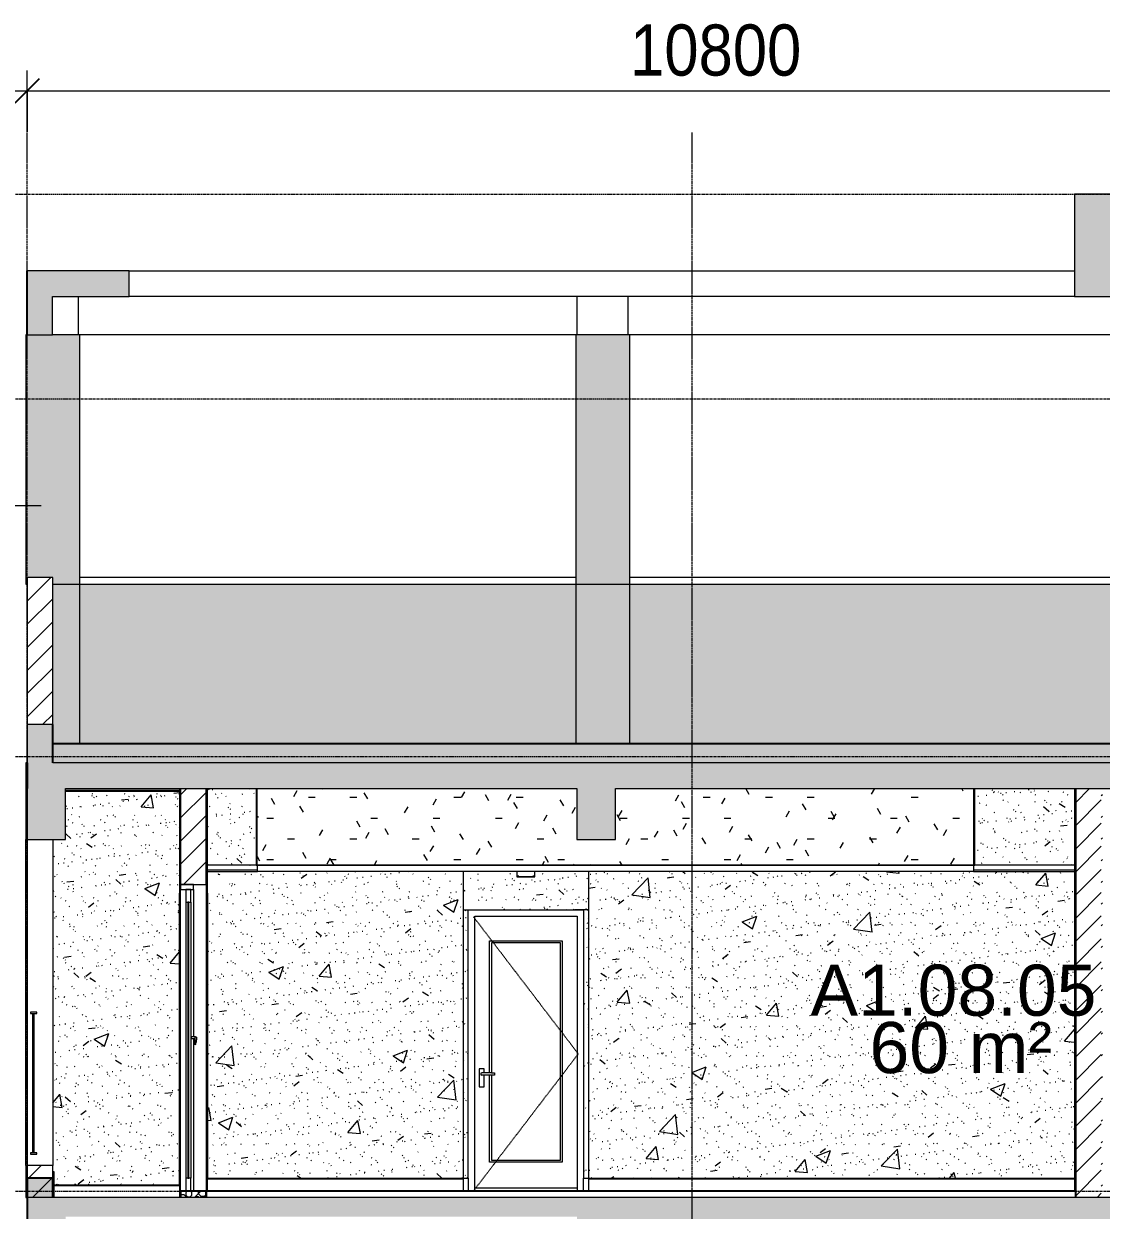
# Model space of a CAD drawing. Header units: millimetres. Extents: x 26124 to 258712, y -8723 to 35400.
# Drawn here: x 33626 to 42053, y 25850 to 35134 of the extents above; entities that cross this region are included whole.
import ezdxf

# ---------------------------------------------------------------- set-up
doc = ezdxf.new("R2010")
doc.units = ezdxf.units.MM
for name, pattern in [('Centre', [31.75, 6.35, -4.7625, 15.875, -4.7625]), ('Dash', [6.35, 3.175, -3.175]), ('Grid Line', [22.225, 12.7, -3.175, 3.175, -3.175])]:
    doc.linetypes.add(name, pattern=pattern)
for name, color, linetype, lineweight in [('0-1', 7, 'Continuous', 5), ('A-ANNO-DIMS', 211, 'Continuous', 9), ('A-ANNO-DIMS-160', 211, 'Continuous', 9), ('A-AREA-IDEN', 2, 'Continuous', 9), ('A-CLNG', 13, 'Continuous', 9), ('A-CLNG-1', 250, 'Continuous', 18), ('A-CLNG-2', 7, 'Continuous', 9), ('A-CLNG-PATT-2', 9, 'Continuous', 9), ('A-DETL-GENF-1', 7, 'Continuous', 9), ('A-DETL-GENF-HDLN-1', 7, 'Dash', 9), ('A-DETL-MEDM', 33, 'Continuous', 18), ('A-DETL-THIN', 151, 'Continuous', 9), ('A-DOOR', 31, 'Continuous', 9), ('A-DOOR-1', 7, 'Continuous', 9), ('A-DOOR-FRAM', 31, 'Continuous', 9), ('A-DOOR-GLAZ', 31, 'Continuous', 9), ('A-FLOR-1', 10, 'Continuous', 25), ('A-FLOR-2', 7, 'Continuous', 9), ('A-FLOR-3', 192, 'Continuous', 25), ('A-FLOR-HRAL', 11, 'Continuous', 9), ('A-FLOR-HRAL-1', 253, 'Continuous', 9), ('A-FLOR-LEVL-2', 51, 'Centre', 9), ('A-FLOR-PATT-1', 7, 'Continuous', 9), ('A-FLOR-PATT-2', 9, 'Continuous', 9), ('A-FLOR-PATT-3', 8, 'Continuous', 9), ('A-WALL', 113, 'Continuous', 9), ('A-WALL-1', 113, 'Continuous', 18), ('A-WALL-IDEN', 211, 'Continuous', 9), ('A-WALL-PATT-1', 7, 'Continuous', 9), ('A-WALL-PATT-2', 9, 'Continuous', 9), ('A-WALL-PATT-3', 111, 'Continuous', 5), ('A-WALL-PATT-4', 111, 'Continuous', 9), ('E-LITE-EQPM', 33, 'Continuous', 9), ('E-LITE-EQPM-1', 7, 'Continuous', 9), ('I-WALL', 2, 'Continuous', 9), ('I-WALL-1', 250, 'Continuous', 18), ('I-WALL-2', 7, 'Continuous', 9), ('S-BEAM-1', 12, 'Continuous', 5), ('S-BEAM-2', 10, 'Continuous', 25), ('S-BEAM-3', 7, 'Continuous', 9), ('S-COLS', 52, 'Continuous', 9), ('S-COLS-1', 7, 'Continuous', 9), ('S-GRID-1', 1, 'Grid Line', 9)]:
    doc.layers.add(name, color=color, linetype=linetype, lineweight=lineweight)
doc.styles.add('Arial_1', font='arial.ttf', dxfattribs={"height": 400})
doc.styles.add('UTM Avo', font='', dxfattribs={"width": 0.9, "height": 400})
doc.styles.get('UTM Avo').set_extended_font_data('UTM Avo')
doc.dimstyles.new('1_Dim_chi_tiet_2_5', dxfattribs={"dimscale": 304.8, "dimtxt": 399.720379, "dimasz": 0.629921, "dimexe": 0.524934, "dimexo": 0.0625, "dimgap": 0.052493, "dimtad": 1, "dimdec": 0, "dimrnd": 5, "dimzin": 0, "dimdsep": 46, "dimtxsty": 'UTM Avo', "dimblk1": 'OBLIQUE', "dimblk2": 'OBLIQUE', "dimsah": 1, "dimcen": 0.09, "dimdle": 0.524934, "dimazin": 0, "dimtfac": 1, "dimtdec": 4, "dimtix": 1, "dimtmove": 0, "dimatfit": 3, "dimfxl": 1.049869, "dimfxlon": 1, "dimtvp": 1, "dimtolj": 1, "dimtzin": 0, "dimarcsym": 2})
pattern_1 = [(45, (80880.3, 14125), (-84.8528, 84.8528), [])]
pattern_2 = [(50, (80880.3, 14125), (1165.978, -102.01), [121.92, -1341.12]), (355, (80880.3, 14125), (-225.554, 1222.763), [97.536, -1072.896]), (100.451, (80977.5, 14116.5), (940.433, 1120.746), [103.616, -1139.776]), (46.184, (80880.3, 14450.1), (1734.906, -269.074), [182.88, -2011.68]), (96.636, (81024.9, 14427.7), (1519.377, 1583.536), [155.424, -1709.665]), (351.184, (80880.3, 14450.1), (1519.39, 1583.52), [146.304, -1609.344]), (21, (81042.9, 14368.8), (970.332, -654.498), [121.92, -1341.12]), (326, (81042.9, 14368.8), (395.533, 1178.804), [97.536, -1072.896]), (71.451, (81123.7, 14314.3), (1365.87, 524.296), [103.616, -1139.776]), (37.5, (80880.3, 14125), (19.767, 541.1527), [53.645, -1006.246, 53.645, -1035.507, -1076.96]), (37.5, (80880.3, 14125), (19.767, 541.1527), [-2149.043, 53.645, -1023.315]), (7.5, (80880.3, 14125), (427.646, 641.156), [53.645, -567.334, 53.645, -981.862, -410.464]), (7.5, (80880.3, 14125), (427.646, 641.156), [-1656.486, 53.645, -356.819]), (327.5, (80517.8, 14125), (867.782, -36.665), [53.645, -352.755, 53.645, -1214.323, -1682.496]), (327.5, (80517.8, 14125), (867.782, -36.665), [-1674.368, 53.645, -1628.851]), (317.5, (80355.2, 14125), (948.028, 162.731), [53.645, -474.675, 53.645, -788.416, -1194.816]), (317.5, (80355.2, 14125), (948.028, 162.731), [-1370.38, 53.645, -1141.17])]
pattern_3 = [(37.5, (80880.3, 14125), (-5.1206, 156.61216), [5.364, -118.181, 5.364, -132.812, -132.08]), (37.5, (80880.3, 14125), (-5.1206, 156.61216), [-261.722, 5.364, -126.716]), (7.5, (80880.3, 14125), (143.847, 229.3842), [5.364, -61.285, 5.364, -105.989, -42.672]), (7.5, (80880.3, 14125), (143.847, 229.3842), [-178.003, 5.364, -37.308]), (327.5, (80780.33, 14125), (253.11758, 0.46008), [5.364, -35.276, 5.364, -140.94, -191.008]), (327.5, (80780.33, 14125), (253.11758, 0.46008), [-186.944, 5.364, -185.644]), (317.5, (80780.33, 14125), (244.3381, 71.3376), [5.364, -14.956, 5.364, -90.546, -109.728]), (317.5, (80780.33, 14125), (244.3381, 71.3376), [-116.23, 5.364, -104.364])]
pattern_4 = [(0, (80880.3, 14125), (650.24, 162.56), [53.645, -434.035, 53.645, -434.035, -2600.96]), (0, (80880.3, 14125), (650.24, 162.56), [-975.36, 53.645, -921.715, 53.645, -434.035, -1137.92]), (0, (80880.3, 14125), (650.24, 162.56), [-2438.4, 53.645, -271.475, 53.645, -759.155]), (120, (81124.14, 14206.28), (-465.9011, 481.84436), [53.645, -434.035, 53.645, -3034.995]), (120, (81124.14, 14206.28), (-465.9011, 481.84436), [-541.325, -434.035, 53.645, -921.715, -1625.6]), (120, (81124.14, 14206.28), (-465.9011, 481.84436), [-1950.72, 53.645, -434.035, 53.645, -1084.275]), (120, (81124.14, 14206.28), (-465.9011, 481.84436), [-2492.045, -271.475, 53.645, -759.155]), (240, (81205.42, 14531.4), (-184.3389, -644.40436), [53.645, -434.035, 53.645, -3034.995]), (240, (81205.42, 14531.4), (-184.3389, -644.40436), [-541.325, -434.035, 53.645, -921.715, -1625.6]), (240, (81205.42, 14531.4), (-184.3389, -644.40436), [-1950.72, 53.645, -434.035, 53.645, -1084.275]), (240, (81205.42, 14531.4), (-184.3389, -644.40436), [-2492.045, -271.475, 53.645, -759.155])]
pattern_5 = [(45, (80880.3, 14125), (-90.50967, 90.50967), [])]

# ---------------------------------------------------------------- blocks, each defined once
blk = doc.blocks.new('NCV_TKTC_KET CAU_rvt-1-TKCS_MẶT CẮT 3')
at = {"layer": 'A-FLOR-PATT-1'}
h = blk.add_hatch(color=256, dxfattribs=at)
h.paths.add_polyline_path([(33650.6, 33000), (33652.6, 33000.5), (33652.6, 33200), (33650.6, 33200)])
h.paths.add_polyline_path([(126450.6, 33000), (126454.5, 33001), (126454.5, 33200), (126450.6, 33200)])
at = {"layer": 'S-BEAM-1'}
for points in [[(33652.6, 32700), (33652.6, 33200), (33650.6, 33200), (33650.6, 32700)], [(33652.6, 25900), (33652.6, 25900), (33652.6, 25950), (33852.6, 25950), (33852.6, 26100), (33652.6, 26100), (33652.6, 25950)]]:
    blk.add_hatch(color=256, dxfattribs=at).paths.add_polyline_path(points)
at = {"layer": 'A-FLOR-1'}
for p, q in [((33652.6, 33200), (33650.6, 33200)), ((33650.6, 33200), (33650.6, 33000)), ((33650.6, 33000), (33652.6, 33000)), ((33652.6, 29350), (33652.6, 29150)), ((33652.6, 25950), (33652.6, 25780))]:
    blk.add_line(p, q, dxfattribs=at)
at = {"layer": 'A-FLOR-2'}
for p, q in [((34450.6, 33200), (41842.6, 33200)), ((41842.6, 33000), (34450.6, 33000))]:
    blk.add_line(p, q, dxfattribs=at)
at = {"layer": 'S-BEAM-2'}
for p, q in [((33652.6, 33200), (33650.6, 33200)), ((33650.6, 33200), (33650.6, 32700)), ((33650.6, 32700), (33652.6, 32700)), ((33852.6, 29350), (33852.6, 29650)), ((33852.6, 26100), (33652.6, 26100)), ((33652.6, 26100), (33652.6, 25900)), ((33852.6, 25950), (33852.6, 26100)), ((33652.6, 25900), (33652.6, 25350))]:
    blk.add_line(p, q, dxfattribs=at)
at = {"layer": 'S-BEAM-3'}
for p, q in [((37942.6, 32700), (34062.6, 32700)), ((42242.6, 32700), (38362.6, 32700))]:
    blk.add_line(p, q, dxfattribs=at)
at = {"layer": 'S-COLS-1'}
for p, q in [((34052.6, 32700), (34052.6, 33000)), ((37952.6, 32700), (37952.6, 33000)), ((38352.6, 32700), (38352.6, 33000)), ((33652.6, 29350), (33652.6, 29550))]:
    blk.add_line(p, q, dxfattribs=at)
blk = doc.blocks.new('DOOR_CW_01 CANH MO-PANEL KINH - DIG_02-800x2200-CỬA NHÔM KÍNH-400864-TKCS_MẶT CẮT 3')
at = {"layer": 'A-DOOR-1'}
for p, q in [((38042.564287, 7800), (37932.564287, 7800)), ((38052.564287, 5695), (38052.564287, 5700)), ((38052.564287, 5695), (38052.564287, 5700)), ((38052.564287, 5695), (38052.564287, 5700)), ((38112.564287, 5695), (38112.564287, 5700)), ((38152.564287, 5700), (38152.564287, 5695)), ((38152.564287, 5700), (38152.564287, 5695)), ((38152.564287, 5695), (38152.564287, 5700))]:
    blk.add_line(p, q, dxfattribs=at)
blk = doc.blocks.new('DOOR_CW_01 CANH MO-PANEL KINH - DIW_01-900x2200-CỬA GỖ VÂN LAMINATE-553393-TKCS_MẶT CẮT 3')
at = {"layer": 'A-DOOR-1'}
for p, q in [((37062.2, 7800), (37172.6, 7800)), ((36952.6, 5700), (36952.6, 5695)), ((36952.6, 5700), (36952.6, 5695)), ((36952.6, 5700), (36952.6, 5695)), ((36992.6, 5695), (36992.6, 5700)), ((37052.6, 5695), (37052.6, 5700)), ((37052.6, 5695), (37052.6, 5700)), ((37052.6, 5700), (37052.6, 5695))]:
    blk.add_line(p, q, dxfattribs=at)
blk = doc.blocks.new('LIC_09 - ĐÈN LED DOWNLIGHT ÂM TRẦN_ P_9W - 6000K - LIC_09 - ĐÈN LED DOWNLIGHT ÂM TRẦN_ P_9W_ ÁNH SÁNG TRẮNG 6000K-513702-TKCS_MẶT CẮT 3')
at = {"layer": 'E-LITE-EQPM-1'}
for p, q in [((37482.2, 8100), (37482.2, 8060)), ((37622.2, 8060), (37622.2, 8100)), ((37480.9, 8060), (37623.5, 8060)), ((37552.2, 8060), (37482.2, 8060)), ((37492.2, 8068), (37492.2, 8065)), ((37622.2, 8060), (37552.2, 8060)), ((37612.2, 8065), (37612.2, 8068))]:
    blk.add_line(p, q, dxfattribs=at)
blk = doc.blocks.new('DOOR_CW_01 CANH MO-PANEL KINH - DIG_01-900x2200-CỬA NHÔM KÍNH-V36-TKCS_MẶT CẮT 3')
at = {"layer": 'A-DETL-GENF-HDLN-1'}
for p, q in [((37962.6, 27073.5), (37142.6, 28147)), ((37142.6, 26000), (37962.6, 27073.5))]:
    blk.add_line(p, q, dxfattribs=at)
at = {"layer": 'A-DOOR-1'}
for p, q in [((37152.6, 26000), (37152.6, 28150)), ((37152.6, 28150), (37952.6, 28150)), ((37952.6, 28150), (37952.6, 26000)), ((37267.6, 26924.5), (37267.6, 27958)), ((37267.6, 27958), (37837.6, 27958)), ((37837.6, 27958), (37837.6, 26226)), ((37822.6, 27943), (37282.6, 27943)), ((37282.6, 27943), (37282.6, 26924.5)), ((37822.6, 26241), (37822.6, 27943)), ((37227.3, 26956), (37187.8, 26956)), ((37187.8, 26956), (37187.8, 26816)), ((37282.6, 26924.5), (37207.6, 26924.5)), ((37227.3, 26924.5), (37227.3, 26956)), ((37282.6, 26924.5), (37308.4, 26924.5)), ((37308.4, 26924.5), (37308.4, 26907.5)), ((37282.6, 26907.5), (37207.6, 26907.5)), ((37227.3, 26816), (37227.3, 26907.5)), ((37267.6, 26226), (37267.6, 26907.5)), ((37282.6, 26907.5), (37282.6, 26241)), ((37308.4, 26907.5), (37282.6, 26907.5)), ((37187.8, 26816), (37227.3, 26816)), ((37837.6, 26226), (37267.6, 26226)), ((37282.6, 26241), (37822.6, 26241)), ((37102.6, 26100), (37102.6, 26000)), ((38002.6, 26000), (38002.6, 26100)), ((37152.6, 26026), (37952.6, 26026))]:
    blk.add_line(p, q, dxfattribs=at)
for start, end in [(90, 180), (180, 270)]:
    blk.add_arc((37207.6, 26916), 8.5, start, end, dxfattribs=at)
blk = doc.blocks.new('Railing - Railing-914993-TKCS_MẶT CẮT 3')
at = {"layer": 'A-FLOR-HRAL-1'}
for p, q in [((33862.564287, 5645), (33852.564287, 5645)), ((33852.564287, 5645), (33852.564287, 5550)), ((33862.564287, 5550), (33862.564287, 5645)), ((33862.564287, 5645), (34842.564287, 5645)), ((34852.564287, 5645), (34842.564287, 5645)), ((34842.564287, 5645), (34842.564287, 5550))]:
    blk.add_line(p, q, dxfattribs=at)
blk = doc.blocks.new('Railing - Railing-914984-TKCS_MẶT CẮT 3')
at = {"layer": 'A-FLOR-HRAL-1'}
for p, q in [((38042.564287, 5695), (41842.564287, 5695)), ((38042.564287, 5695), (38042.564287, 5600)), ((41852.564287, 5695), (41842.564287, 5695)), ((41842.564287, 5695), (41842.564287, 5600)), ((41852.564287, 5600), (41852.564287, 5695)), ((41842.564287, 5600), (41852.564287, 5600))]:
    blk.add_line(p, q, dxfattribs=at)
blk = doc.blocks.new('Railing - Railing-914986-TKCS_MẶT CẮT 3')
at = {"layer": 'A-FLOR-HRAL-1'}
for p, q in [((35062.564287, 5695), (35052.564287, 5695)), ((35062.564287, 5695), (37062.564287, 5695)), ((35062.564287, 5600), (35062.564287, 5695)), ((37062.564287, 5695), (37062.564287, 5600))]:
    blk.add_line(p, q, dxfattribs=at)
blk = doc.blocks.new('CL_01-VÁCH DỰNG THẠCH CAO CĂN HỘ LOẠI 1-5D9 - CL_01-VÁCH DỰNG THẠCH CAO CĂN HỘ LOẠI 1A-5-V38-TKCS_MẶT CẮT 3')
at = {"layer": 'A-CLNG-PATT-2'}
h = blk.add_hatch(dxfattribs=at)
h.set_pattern_fill('FP_2', color=256, style=0, pattern_type=2)
h.set_pattern_definition(pattern_4)
h.paths.add_polyline_path([(38219.9, 28550), (41052.6, 28550), (41052.6, 29150), (38252.6, 29150), (38252.6, 28750), (37952.1, 28750), (37952.1, 29150), (35452.4, 29150), (35452.6, 28550), (37813.8, 28550)])
at = {"layer": 'A-CLNG-1'}
for p, q in [((35442.4, 29150), (35442.4, 28550)), ((35452.4, 28550), (35452.4, 29150)), ((41052.6, 29150), (41052.6, 28550)), ((41062.6, 28550), (41062.6, 29150)), ((35442.4, 28550), (35452.4, 28550)), ((41052.6, 28550), (41062.6, 28550))]:
    blk.add_line(p, q, dxfattribs=at)
at = {"layer": 'A-CLNG-2'}
blk.add_line((41052.6, 28550), (35452.6, 28550), dxfattribs=at)
blk = doc.blocks.new('NCV_TKTC_TANG 6 - 8_rvt-2-TKCS_MẶT CẮT 3')
at = {"layer": 'A-FLOR-PATT-2'}
h = blk.add_hatch(dxfattribs=at)
h.set_pattern_fill('FP_3', color=256, style=0, pattern_type=2)
h.set_pattern_definition([(180, (81052.7, 14216.3), (-2e-14, -203.2), [19.239, -183.961]), (135, (81066.3, 14202.7), (-203.19986, 1e-14), [19.239, -268.129]), (90, (81066.3, 14183.47), (-203.2, 1e-14), [19.239, -183.961]), (45, (81052.7, 14169.86), (0, 203.19986), [19.239, -268.129]), (0, (81033.46, 14169.86), (0, 203.2), [19.239, -183.961]), (315, (81019.86, 14183.47), (203.19986, 0), [19.239, -268.129]), (270, (81019.86, 14202.7), (203.2, 1e-14), [19.239, -183.961]), (225, (81033.46, 14216.31), (1e-14, -203.19986), [19.239, -268.129]), (180, (81007.18, 14184.3), (-2e-14, -203.2), [22.055, -181.145]), (135, (81022.78, 14168.71), (-203.19986, 1e-14), [22.055, -265.314]), (90, (81022.78, 14146.66), (-203.2, 1e-14), [22.055, -181.145]), (45, (81007.18, 14131.06), (0, 203.19986), [22.055, -265.314]), (0, (80985.13, 14131.06), (0, 203.2), [22.055, -181.145]), (315, (80969.54, 14146.66), (203.19986, 0), [22.055, -265.314]), (270, (80969.54, 14168.71), (203.2, 1e-14), [22.055, -181.145]), (225, (80985.13, 14184.3), (1e-14, -203.19986), [22.055, -265.314]), (180, (80914.68, 14169.67), (-2e-14, -203.2), [14.547, -188.653]), (135, (80924.96, 14159.39), (-203.19986, 1e-14), [14.547, -272.821]), (90, (80924.96, 14144.84), (-203.2, 1e-14), [14.547, -188.653]), (45, (80914.68, 14134.56), (0, 203.19986), [14.547, -272.821]), (0, (80900.13, 14134.56), (0, 203.2), [14.547, -188.653]), (315, (80889.85, 14144.84), (203.19986, 0), [14.547, -272.821]), (270, (80889.85, 14159.39), (203.2, 1e-14), [14.547, -188.653]), (225, (80900.13, 14169.67), (1e-14, -203.19986), [14.547, -272.821]), (90, (80983.32, 14194.78), (-203.2, 1e-14), [29.097, -174.103]), (45, (80962.74, 14174.2), (0, 203.19986), [29.097, -258.271]), (0, (80933.65, 14174.2), (0, 203.2), [29.097, -174.103]), (315, (80913.07, 14194.78), (203.19986, 0), [29.097, -258.271]), (270, (80913.07, 14223.87), (203.2, 1e-14), [29.097, -174.103]), (225, (80933.65, 14244.45), (1e-14, -203.19986), [29.097, -258.271]), (180, (80962.74, 14244.45), (-2e-14, -203.2), [29.097, -174.103]), (135, (80983.32, 14223.87), (-203.19986, 1e-14), [29.097, -258.271]), (90, (81062.35, 14261.4), (-203.2, 1e-14), [37.075, -166.125]), (45, (81036.13, 14235.19), (0, 203.19986), [37.075, -250.293]), (0, (80999.05, 14235.19), (0, 203.2), [37.075, -166.125]), (315, (80972.84, 14261.4), (203.19986, 0), [37.075, -250.293]), (270, (80972.84, 14298.48), (203.2, 1e-14), [37.075, -166.125]), (225, (80999.05, 14324.7), (1e-14, -203.19986), [37.075, -250.293]), (180, (81036.13, 14324.7), (-2e-14, -203.2), [37.075, -166.125]), (135, (81062.35, 14298.48), (-203.19986, 1e-14), [37.075, -250.293]), (90, (80938.85, 14272.68), (-203.2, 1e-14), [19.242, -183.958]), (45, (80925.24, 14259.07), (0, 203.19986), [19.242, -268.127]), (0, (80906, 14259.07), (0, 203.2), [19.242, -183.958]), (315, (80892.4, 14272.68), (203.19986, 0), [19.242, -268.127]), (270, (80892.4, 14291.92), (203.2, 1e-14), [19.242, -183.958]), (225, (80906, 14305.53), (1e-14, -203.19986), [19.242, -268.127]), (180, (80925.24, 14305.53), (-2e-14, -203.2), [19.242, -183.958]), (135, (80938.85, 14291.92), (-203.19986, 1e-14), [19.242, -268.127])])
h.paths.add_polyline_path([(34852.6, 25950), (35052.6, 25950), (35052.6, 26000), (34852.6, 26000)])
at = {"layer": 'A-WALL-PATT-1'}
h = blk.add_hatch(dxfattribs=at)
h.set_pattern_fill('FP_5', color=256, style=0, pattern_type=2)
h.set_pattern_definition(pattern_1)
h.paths.add_polyline_path([(34852.6, 28330), (34852.6, 29150), (34842.6, 29150), (34842.6, 28330)])
h = blk.add_hatch(dxfattribs=at)
h.set_pattern_fill('FP_5', color=256, style=0, pattern_type=2)
h.set_pattern_definition(pattern_1)
h.paths.add_polyline_path([(35062.6, 28330), (35062.6, 29150), (35052.6, 29150), (35052.6, 28330)])
h = blk.add_hatch(dxfattribs=at)
h.set_pattern_fill('FP_5', color=256, style=0, pattern_type=2)
h.set_pattern_definition(pattern_1)
h.paths.add_polyline_path([(41842.6, 26100), (41852.6, 26100), (41852.6, 29150), (41842.6, 29150), (41842.6, 26326.6)])
at = {"layer": 'A-WALL-PATT-2'}
h = blk.add_hatch(dxfattribs=at)
h.set_pattern_fill('FP_6', color=256, style=0, pattern_type=2)
h.set_pattern_definition(pattern_2)
h.paths.add_polyline_path([(34159, 26050), (34842.6, 26050), (34842.6, 29130), (33952.6, 29130), (33952.6, 28750), (33852.6, 28750), (33852.6, 26150), (33862.6, 26149), (33862.6, 26050)])
h.paths.add_polyline_path([(34827.9, 29135), (34842.6, 29135), (34842.6, 29150), (33952.6, 29150), (33952.6, 29135), (33960.1, 29135)])
h = blk.add_hatch(dxfattribs=at)
h.set_pattern_fill('FP_7', color=256, style=0, pattern_type=2)
h.set_pattern_definition(pattern_3)
h.paths.add_polyline_path([(34159, 26050), (34842.6, 26050), (34842.6, 29130), (33952.6, 29130), (33952.6, 28750), (33852.6, 28750), (33852.6, 26150), (33862.6, 26149), (33862.6, 26050)])
h.paths.add_polyline_path([(34827.9, 29135), (34842.6, 29135), (34842.6, 29150), (33952.6, 29150), (33952.6, 29135), (33960.1, 29135)])
h = blk.add_hatch(dxfattribs=at)
h.set_pattern_fill('FP_6', color=256, style=0, pattern_type=2)
h.set_pattern_definition(pattern_2)
h.paths.add_polyline_path([(36595.5, 26100), (37052.2, 26100), (37052.2, 28500), (35062.6, 28500), (35062.6, 26100)])
h.paths.add_polyline_path([(35442.4, 28550), (35442.4, 29150), (35062.6, 29150), (35062.6, 28550)])
h = blk.add_hatch(dxfattribs=at)
h.set_pattern_fill('FP_7', color=256, style=0, pattern_type=2)
h.set_pattern_definition(pattern_3)
h.paths.add_polyline_path([(36595.5, 26100), (37052.2, 26100), (37052.2, 28500), (35062.6, 28500), (35062.6, 26100)])
h.paths.add_polyline_path([(35442.4, 28550), (35442.4, 29150), (35062.6, 29150), (35062.6, 28550)])
h = blk.add_hatch(dxfattribs=at)
h.set_pattern_fill('FP_6', color=256, style=0, pattern_type=2)
h.set_pattern_definition(pattern_2)
h.paths.add_polyline_path([(41842.6, 26100), (41842.6, 28500), (38042.6, 28500), (38042.6, 26100), (41468.6, 26100)])
h.paths.add_polyline_path([(41842.6, 28550), (41842.6, 29150), (41062.6, 29150), (41062.6, 28550), (41468.6, 28550)])
h = blk.add_hatch(dxfattribs=at)
h.set_pattern_fill('FP_7', color=256, style=0, pattern_type=2)
h.set_pattern_definition(pattern_3)
h.paths.add_polyline_path([(41842.6, 26100), (41842.6, 28500), (38042.6, 28500), (38042.6, 26100), (41468.6, 26100)])
h.paths.add_polyline_path([(41842.6, 28550), (41842.6, 29150), (41062.6, 29150), (41062.6, 28550), (41468.6, 28550)])
h = blk.add_hatch(dxfattribs=at)
h.set_pattern_fill('FP_6', color=256, style=0, pattern_type=2)
h.set_pattern_definition(pattern_2)
h.paths.add_polyline_path([(37062.2, 26100), (37062.2, 28500), (37052.2, 28500), (37052.2, 26100)])
h = blk.add_hatch(dxfattribs=at)
h.set_pattern_fill('FP_7', color=256, style=0, pattern_type=2)
h.set_pattern_definition(pattern_3)
h.paths.add_polyline_path([(37062.2, 26100), (37062.2, 28500), (37052.2, 28500), (37052.2, 26100)])
h = blk.add_hatch(dxfattribs=at)
h.set_pattern_fill('FP_6', color=256, style=0, pattern_type=2)
h.set_pattern_definition(pattern_2)
h.paths.add_polyline_path([(37102.6, 26100), (37102.6, 28200), (38002.6, 28200), (38002.6, 26100), (38042.6, 26100), (38042.6, 28500), (37622.6, 28500), (37622.6, 28460), (37482.6, 28460), (37482.6, 28500), (37062.2, 28500), (37062.2, 26100)])
h = blk.add_hatch(dxfattribs=at)
h.set_pattern_fill('FP_7', color=256, style=0, pattern_type=2)
h.set_pattern_definition(pattern_3)
h.paths.add_polyline_path([(37102.6, 26100), (37102.6, 28200), (38002.6, 28200), (38002.6, 26100), (38042.6, 26100), (38042.6, 28500), (37622.6, 28500), (37622.6, 28460), (37482.6, 28460), (37482.6, 28500), (37062.2, 28500), (37062.2, 26100)])
at = {"layer": 'A-CLNG-1'}
for p, q in [((34852.6, 29135), (33952.6, 29135)), ((33952.6, 29130), (34852.6, 29130)), ((34852.6, 29130), (34852.6, 29135)), ((35452.6, 28550), (35052.6, 28550)), ((35052.6, 28550), (35052.6, 28500)), ((35452.6, 28500), (35452.6, 28550)), ((41852.6, 28550), (41052.6, 28550)), ((41052.6, 28550), (41052.6, 28500)), ((41852.6, 28500), (41852.6, 28550)), ((35052.6, 28500), (35452.6, 28500)), ((41052.6, 28500), (41852.6, 28500))]:
    blk.add_line(p, q, dxfattribs=at)
at = {"layer": 'A-CLNG-2'}
for p, q in [((35452.6, 28510), (35052.6, 28510)), ((35452.6, 28550), (41052.6, 28550)), ((41852.6, 28510), (41052.6, 28510)), ((41052.6, 28500), (35452.6, 28500))]:
    blk.add_line(p, q, dxfattribs=at)
at = {"layer": 'A-FLOR-1'}
for p, q in [((35052.6, 26000), (34852.6, 26000)), ((34852.6, 26000), (34852.6, 25950)), ((41852.6, 26000), (35052.6, 26000)), ((35052.6, 26000), (35052.6, 25950)), ((35052.6, 25950), (35052.6, 26000)), ((41852.6, 25950), (41852.6, 26000))]:
    blk.add_line(p, q, dxfattribs=at)
at = {"layer": 'I-WALL-1'}
for p, q in [((34842.6, 29150), (34842.6, 28330)), ((34852.6, 28330), (34852.6, 29150)), ((35052.6, 29150), (35052.6, 28330)), ((35062.6, 28330), (35062.6, 29150)), ((41842.6, 29150), (41842.6, 26100)), ((41852.6, 26100), (41852.6, 29150)), ((34842.6, 28330), (34852.6, 28330)), ((35052.6, 28330), (35062.6, 28330)), ((33852.6, 26150), (33852.6, 26050)), ((33862.6, 26150), (33852.6, 26150)), ((33862.6, 26050), (33862.6, 26150)), ((41842.6, 26100), (41852.6, 26100)), ((33852.6, 26050), (33862.6, 26050))]:
    blk.add_line(p, q, dxfattribs=at)
at = {"layer": 'I-WALL-2'}
for p, q in [((33852.6, 28750), (33852.6, 26200)), ((37062.2, 28500), (37062.2, 26100)), ((38042.6, 28500), (38042.6, 26100)), ((34842.6, 26050), (34842.6, 28330)), ((35062.6, 28330), (35062.6, 26100)), ((37102.6, 26100), (37102.6, 28200)), ((37102.6, 28200), (38002.6, 28200)), ((38002.6, 28200), (38002.6, 26100)), ((35062.6, 26100), (35052.6, 26100)), ((35062.6, 26100), (37052.2, 26100)), ((37062.2, 26100), (37052.2, 26100)), ((37062.2, 26100), (37102.6, 26100)), ((38002.6, 26100), (38042.6, 26100)), ((38042.6, 26100), (41842.6, 26100)), ((33862.6, 26050), (34842.6, 26050)), ((34852.6, 26050), (34842.6, 26050))]:
    blk.add_line(p, q, dxfattribs=at)
at = {"layer": 'A-CLNG'}
blk.add_blockref('CL_01-VÁCH DỰNG THẠCH CAO CĂN HỘ LOẠI 1-5D9 - CL_01-VÁCH DỰNG THẠCH CAO CĂN HỘ LOẠI 1A-5-V38-TKCS_MẶT CẮT 3', (0, 0), dxfattribs=at)
at = {"layer": 'A-DOOR'}
for name, p in [('DOOR_CW_01 CANH MO-PANEL KINH - DIW_01-900x2200-CỬA GỖ VÂN LAMINATE-553393-TKCS_MẶT CẮT 3', (0, 20400)), ('DOOR_CW_01 CANH MO-PANEL KINH - DIG_01-900x2200-CỬA NHÔM KÍNH-V36-TKCS_MẶT CẮT 3', (0, 0)), ('DOOR_CW_01 CANH MO-PANEL KINH - DIG_02-800x2200-CỬA NHÔM KÍNH-400864-TKCS_MẶT CẮT 3', (0, 20400))]:
    blk.add_blockref(name, p, dxfattribs=at)
at = {"layer": 'A-FLOR-HRAL'}
for name in ['Railing - Railing-914986-TKCS_MẶT CẮT 3', 'Railing - Railing-914984-TKCS_MẶT CẮT 3', 'Railing - Railing-914993-TKCS_MẶT CẮT 3']:
    blk.add_blockref(name, (0, 20400), dxfattribs=at)
at = {"layer": 'E-LITE-EQPM'}
blk.add_blockref('LIC_09 - ĐÈN LED DOWNLIGHT ÂM TRẦN_ P_9W - 6000K - LIC_09 - ĐÈN LED DOWNLIGHT ÂM TRẦN_ P_9W_ ÁNH SÁNG TRẮNG 6000K-513702-TKCS_MẶT CẮT 3', (0.4, 20400), dxfattribs=at)
blk = doc.blocks.new('Railing - 10mm-1251313-TKCS_MẶT CẮT 3')
at = {"layer": 'A-FLOR-HRAL'}
for p, q in [((33697.564287, 2500), (33697.564287, 3590)), ((33707.564287, 2500), (33707.564287, 3590))]:
    blk.add_line(p, q, dxfattribs=at)
blk = doc.blocks.new('Railing - Railing-3828361-TKCS_MẶT CẮT 3')
at = {"layer": 'A-FLOR-HRAL'}
for p, q in [((33727.564287, 27400), (33677.564287, 27400)), ((33677.564287, 27400), (33677.564287, 27390)), ((33677.564287, 27390), (33727.564287, 27390)), ((33727.564287, 27390), (33727.564287, 27400)), ((33727.564287, 26300), (33677.564287, 26300)), ((33677.564287, 26300), (33677.564287, 26290)), ((33677.564287, 26290), (33727.564287, 26290)), ((33727.564287, 26290), (33727.564287, 26300))]:
    blk.add_line(p, q, dxfattribs=at)
blk.add_blockref('Railing - 10mm-1251313-TKCS_MẶT CẮT 3', (0, 23800))
blk = doc.blocks.new('DEG_02-DEG_03 - DEG_02-2500x2400mm-CỬA ĐI 02 CÁNH TRƯỢT-V46-TKCS_MẶT CẮT 3')
at = {"layer": 'A-DOOR'}
for p, q in [((34932.6, 7960), (34892.6, 7960)), ((34892.6, 7960), (34892.6, 7860)), ((34932.6, 7860), (34932.6, 7960)), ((34892.6, 7860), (34932.6, 7860)), ((34892.6, 7860), (34892.6, 5700)), ((34932.6, 7860), (34932.6, 5700)), ((34935.6, 6820), (34932.6, 6820)), ((34932.6, 6780), (34935.6, 6780)), ((34935.6, 6810), (34935.6, 6800)), ((34965.6, 6807), (34935.6, 6807)), ((34935.6, 6800), (34935.6, 6790)), ((34935.6, 6793), (34965.6, 6793)), ((34965.6, 6799.2), (34965.6, 6808.7)), ((34965.6, 6808.7), (34965.6, 6807.4)), ((34965.6, 6806.8), (34965.6, 6806.1)), ((34965.6, 6745.2), (34965.6, 6799.2)), ((34965.6, 6743.7), (34965.6, 6745.2)), ((34965.6, 6745.2), (34965.6, 6743.7)), ((34932.6, 5700), (34892.6, 5700)), ((34892.6, 5700), (34892.6, 5600)), ((34932.6, 5600), (34932.6, 5700)), ((34892.6, 5600), (34932.6, 5600))]:
    blk.add_line(p, q, dxfattribs=at)
at = {"layer": 'A-DOOR', "flags": 128}
for points in [[(34965.6, 6808.7), (34965.6, 6808.7), (34965.7, 6808.7), (34965.7, 6808.7), (34965.8, 6808.7), (34965.9, 6808.7), (34965.9, 6808.7), (34966, 6808.7), (34966, 6808.7), (34966.1, 6808.7), (34966.1, 6808.7), (34966.2, 6808.7), (34966.3, 6808.7), (34966.3, 6808.7), (34966.4, 6808.7), (34966.4, 6808.7), (34966.5, 6808.7), (34966.5, 6808.7), (34966.6, 6808.7), (34966.6, 6808.7), (34966.6, 6808.7), (34966.7, 6808.7), (34966.7, 6808.7), (34966.8, 6808.7), (34966.8, 6808.7), (34966.8, 6808.7), (34966.9, 6808.7), (34966.9, 6808.7), (34966.9, 6808.7), (34966.9, 6808.7), (34967, 6808.7), (34967, 6808.7), (34967, 6808.7), (34967, 6808.7), (34967, 6808.7), (34967, 6808.7), (34967.1, 6808.7), (34967.1, 6808.7), (34967.1, 6808.7)], [(34967.1, 6808.7), (34967.1, 6808.7), (34967, 6808.7), (34967, 6808.7), (34967, 6808.7), (34967, 6808.7), (34967, 6808.7), (34967, 6808.7), (34966.9, 6808.7), (34966.9, 6808.7), (34966.9, 6808.7), (34966.9, 6808.7), (34966.8, 6808.7), (34966.8, 6808.7), (34966.8, 6808.7), (34966.7, 6808.7), (34966.7, 6808.7), (34966.7, 6808.7), (34966.6, 6808.7), (34966.6, 6808.7), (34966.5, 6808.7), (34966.5, 6808.7), (34966.4, 6808.7), (34966.4, 6808.7), (34966.3, 6808.7), (34966.3, 6808.7), (34966.2, 6808.7), (34966.2, 6808.7), (34966.1, 6808.7), (34966.1, 6808.7), (34966, 6808.7), (34965.9, 6808.7), (34965.9, 6808.7), (34965.8, 6808.7), (34965.8, 6808.7), (34965.7, 6808.7), (34965.6, 6808.7), (34965.6, 6808.7), (34965.6, 6808.7)], [(34967.1, 6808.7), (34967.4, 6808.7), (34967.8, 6808.6), (34968.2, 6808.6), (34968.6, 6808.5), (34968.9, 6808.5), (34969.3, 6808.4), (34969.7, 6808.3), (34970, 6808.2), (34970.4, 6808.1), (34970.7, 6807.9), (34971.1, 6807.8), (34971.4, 6807.6), (34971.8, 6807.4), (34972.1, 6807.2), (34972.4, 6807), (34972.7, 6806.8), (34973, 6806.6), (34973.3, 6806.3), (34973.6, 6806.1), (34973.8, 6805.8), (34974.1, 6805.5), (34974.3, 6805.2), (34974.6, 6804.9), (34974.8, 6804.6), (34975, 6804.3), (34975.2, 6804), (34975.4, 6803.7), (34975.6, 6803.3), (34975.7, 6803), (34975.9, 6802.6), (34976, 6802.3), (34976.1, 6801.9), (34976.2, 6801.6), (34976.3, 6801.2), (34976.4, 6800.8), (34976.4, 6800.4), (34976.5, 6800.1), (34976.5, 6799.7), (34976.5, 6799.3), (34976.5, 6799.2)], [(34976.5, 6799.2), (34976.4, 6792.6), (34976, 6786), (34975.3, 6779.5), (34974.4, 6773), (34973.2, 6766.5), (34971.8, 6760.1), (34970.1, 6753.7), (34968.2, 6747.4), (34967.4, 6745.2)]]:
    blk.add_lwpolyline(points, dxfattribs=at)
at = {"layer": 'A-DOOR-FRAM'}
for p, q in [((34952.6, 8000), (34852.6, 8000)), ((34852.6, 8000), (34852.6, 7960)), ((34952.6, 7960), (34952.6, 8000)), ((34852.6, 7960), (34952.6, 7960)), ((34852.6, 5600), (34852.6, 7930)), ((34952.6, 7960), (34952.6, 6806.8)), ((34952.6, 6793.5), (34952.6, 5600))]:
    blk.add_line(p, q, dxfattribs=at)
at = {"layer": 'A-DOOR-GLAZ'}
for p, q in [((34917.6, 7860), (34907.6, 7860)), ((34907.6, 7860), (34907.6, 5700)), ((34917.6, 5700), (34917.6, 7860)), ((34907.6, 5700), (34917.6, 5700))]:
    blk.add_line(p, q, dxfattribs=at)
blk = doc.blocks.new('DIMBLOCK75-TKCS_MẶT CẮT 3')
at = {"layer": 'A-ANNO-DIMS-160'}
for p, q in [((33652.6, 34288.1), (33652.6, 34768.1)), ((44452.6, 34288.1), (44452.6, 34768.1)), ((33492.6, 34608.1), (44452.6, 34608.1)), ((33652.6, 34608.1), (33652.6, 34288.1)), ((44452.6, 34608.1), (44452.6, 34288.1))]:
    blk.add_line(p, q, dxfattribs=at)
at = {"layer": 'A-ANNO-DIMS-160', "lineweight": 25}
for p, q in [((33652.6, 34608.1), (33748.6, 34704.1)), ((44452.6, 34608.1), (44548.6, 34704.1)), ((33652.6, 34608.1), (33556.6, 34512.1)), ((44452.6, 34608.1), (44356.6, 34512.1))]:
    blk.add_line(p, q, dxfattribs=at)
at = {"layer": 'A-ANNO-DIMS-160', "color": 0, "insert": (38367.9, 35127.7), "char_height": 400, "width": 1643.295, "attachment_point": 1, "line_spacing_factor": 1.110334, "style": 'UTM Avo'}
blk.add_mtext('10800', dxfattribs=at)
blk = doc.blocks.new('_Oblique')
at = {"color": 0, "linetype": 'ByBlock', "lineweight": -2}
blk.add_line((-0.5, -0.5), (0.5, 0.5), dxfattribs=at)

msp = doc.modelspace()

# ---------------------------------------------------------------- hatches: boundary and pattern name
at = {"layer": 'A-DETL-GENF-1'}
h = msp.add_hatch(color=256, dxfattribs=at)
h.paths.add_polyline_path([(116152.5, 1550), (116452.5, 1550), (116452.5, 1950), (118252.6, 1950), (118252.6, 1700), (118452.6, 1700), (118452.6, 1950), (122652.5, 1950), (122652.5, 1550), (122953, 1550), (122953, 1950), (126952.5, 1950), (126952.5, 1550), (127252.5, 1550), (127252.5, 2150), (112052.6, 2150), (112052.6, 1550), (112352.5, 1550), (112352.5, 1950), (116152.5, 1950), (116152.5, 1809.6)])
h.paths.add_polyline_path([(33652.6, 1550), (33952.6, 1550), (33952.6, 2000), (37952.1, 2000), (37952.1, 1550), (38252.6, 1550), (38252.6, 1950), (42452.6, 1950), (42452.6, 1700), (42652.6, 1700), (42652.6, 1950), (44452.6, 1950), (44452.6, 1550), (44752.6, 1550), (44752.6, 1950), (48552.6, 1950), (48552.6, 1550), (48852.6, 1550), (48852.6, 2150), (33652.6, 2150), (33652.6, 1809.6)])
h.paths.add_polyline_path([(126952.5, 4950), (127252.5, 4950), (127252.5, 5550), (112052.6, 5550), (112052.6, 4950), (112352.5, 4950), (112352.5, 5350), (116152.5, 5350), (116152.5, 4950), (116452.5, 4950), (116452.5, 5350), (118252.6, 5350), (118252.6, 5100), (118452.6, 5100), (118452.6, 5350), (122652.5, 5350), (122652.5, 4950), (122953, 4950), (122953, 5350), (126952.5, 5350)])
h.paths.add_polyline_path([(44752.6, 4950), (44752.6, 5350), (48552.6, 5350), (48552.6, 4950), (48852.6, 4950), (48852.6, 5550), (33652.6, 5550), (33652.6, 4950), (33952.6, 4950), (33952.6, 5380), (37952.1, 5380), (37952.1, 4950), (38252.6, 4950), (38252.6, 5350), (42452.6, 5350), (42452.6, 5100), (42652.6, 5100), (42652.6, 5350), (44452.6, 5350), (44452.6, 4950), (44717.3, 4950)])
h.paths.add_polyline_path([(126952.5, 8350), (127252.5, 8350), (127252.5, 8950), (112052.6, 8950), (112052.6, 8350), (112352.5, 8350), (112352.5, 8750), (116152.5, 8750), (116152.5, 8350), (116452.5, 8350), (116452.5, 8750), (118252.6, 8750), (118252.6, 8500), (118452.6, 8500), (118452.6, 8750), (122652.5, 8750), (122652.5, 8350), (122953, 8350), (122953, 8750), (126952.5, 8750)])
h.paths.add_polyline_path([(33952.6, 8350), (33952.6, 8780), (37952.1, 8780), (37952.1, 8350), (38252.6, 8350), (38252.6, 8750), (42452.6, 8750), (42452.6, 8500), (42652.6, 8500), (42652.6, 8750), (44452.6, 8750), (44452.6, 8350), (44752.6, 8350), (44752.6, 8750), (48552.6, 8750), (48552.6, 8350), (48852.6, 8350), (48852.6, 8950), (33652.6, 8950), (33652.6, 8350)])
h.paths.add_polyline_path([(33952.6, 11750), (33952.6, 12200), (37952.1, 12200), (37952.1, 11750), (38252.6, 11750), (38252.6, 12150), (42452.6, 12150), (42452.6, 11900), (42652.6, 11900), (42652.6, 12150), (44452.6, 12150), (44452.6, 11750), (44752.6, 11750), (44752.6, 12150), (48552.6, 12150), (48552.6, 11750), (48852.6, 11750), (48852.6, 12350), (33652.6, 12350), (33652.6, 11750)])
h.paths.add_polyline_path([(116189.3, 11750), (116452.5, 11750), (116452.5, 12150), (118252.6, 12150), (118252.6, 11900), (118452.6, 11900), (118452.6, 12150), (122652.5, 12150), (122652.5, 11750), (122953, 11750), (122953, 12150), (126952.5, 12150), (126952.5, 11750), (127252.5, 11750), (127252.5, 12350), (112052.6, 12350), (112052.6, 11750), (112352.5, 11750), (112352.5, 12150), (116152.5, 12150), (116152.5, 11750)])
h.paths.add_polyline_path([(126952.5, 15150), (127252.5, 15150), (127252.5, 15750), (112052.6, 15750), (112052.6, 15150), (112352.5, 15150), (112352.5, 15550), (116152.5, 15550), (116152.5, 15150), (116452.5, 15150), (116452.5, 15550), (118252.6, 15550), (118252.6, 15300), (118452.6, 15300), (118452.6, 15550), (122652.5, 15550), (122652.5, 15150), (122953, 15150), (122953, 15550), (126952.5, 15550)])
h.paths.add_polyline_path([(33952.6, 15150), (33952.6, 15600), (37952.1, 15600), (37952.1, 15150), (38252.6, 15150), (38252.6, 15550), (42452.6, 15550), (42452.6, 15300), (42652.6, 15300), (42652.6, 15550), (44452.6, 15550), (44452.6, 15150), (44752.6, 15150), (44752.6, 15550), (48552.6, 15550), (48552.6, 15150), (48852.6, 15150), (48852.6, 15750), (33652.6, 15750), (33652.6, 15150)])
h.paths.add_polyline_path([(126952.5, 18550), (127252.5, 18550), (127252.5, 19150), (112052.6, 19150), (112052.6, 18550), (112352.5, 18550), (112352.5, 18950), (116152.5, 18950), (116152.5, 18550), (116452.5, 18550), (116452.5, 18950), (118252.6, 18950), (118252.6, 18700), (118452.6, 18700), (118452.6, 18950), (122652.5, 18950), (122652.5, 18550), (122953, 18550), (122953, 18950), (126952.5, 18950), (126952.5, 18552.9)])
h.paths.add_polyline_path([(33952.6, 18550), (33952.6, 19000), (37952.1, 19000), (37952.1, 18550), (38252.6, 18550), (38252.6, 18950), (42452.6, 18950), (42452.6, 18700), (42652.6, 18700), (42652.6, 18950), (44452.6, 18950), (44452.6, 18550), (44752.6, 18550), (44752.6, 18950), (48552.6, 18950), (48552.6, 18550), (48852.6, 18550), (48852.6, 19150), (33652.6, 19150), (33652.6, 18550)])
h.paths.add_polyline_path([(126952.5, 21950), (127252.5, 21950), (127252.5, 22550), (112052.6, 22550), (112052.6, 21950), (112352.5, 21950), (112352.5, 22350), (116152.5, 22350), (116152.5, 21950), (116452.5, 21950), (116452.5, 22350), (118252.6, 22350), (118252.6, 22100), (118452.6, 22100), (118452.6, 22350), (122652.5, 22350), (122652.5, 21950), (122953, 21950), (122953, 22350), (126952.5, 22350), (126952.5, 22140.7)])
h.paths.add_polyline_path([(33652.6, 21950), (33952.6, 21950), (33952.6, 22400), (37952.1, 22400), (37952.1, 21950), (38252.6, 21950), (38252.6, 22350), (42452.6, 22350), (42452.6, 22100), (42652.6, 22100), (42652.6, 22350), (44452.6, 22350), (44452.6, 21950), (44752.6, 21950), (44752.6, 22350), (48552.6, 22350), (48552.6, 21950), (48852.6, 21950), (48852.6, 22550), (33652.6, 22550), (33652.6, 22140.7)])
h.paths.add_polyline_path([(127252.5, 25350), (127252.5, 25950), (112052.6, 25950), (112052.6, 25350), (112352.5, 25350), (112352.5, 25750), (116152.5, 25750), (116152.5, 25350), (116452.5, 25350), (116452.5, 25750), (118252.6, 25750), (118252.6, 25500), (118452.6, 25500), (118452.6, 25750), (122652.5, 25750), (122652.5, 25350), (122953, 25350), (122953, 25750), (126952.5, 25750), (126952.5, 25350)])
h.paths.add_polyline_path([(33952.6, 25350), (33952.6, 25800), (37952.1, 25800), (37952.1, 25350), (38252.6, 25350), (38252.6, 25750), (42452.6, 25750), (42452.6, 25500), (42652.6, 25500), (42652.6, 25750), (44452.6, 25750), (44452.6, 25350), (44752.6, 25350), (44752.6, 25750), (48552.6, 25750), (48552.6, 25350), (48852.6, 25350), (48852.6, 25950), (33652.6, 25950), (33652.6, 25350)])
h.paths.add_polyline_path([(126952.6, 28750), (127252.6, 28750), (127252.6, 29650), (127052.6, 29650), (127052.6, 29350), (116452.6, 29350), (116452.6, 29550), (112052.6, 29550), (112052.6, 28950), (112352.7, 28950), (112352.7, 29350), (116152.6, 29350), (116152.6, 28950), (116452.6, 28950), (116452.6, 29150), (118252.6, 29150), (118252.6, 28900), (118452.6, 28900), (118452.6, 29150), (122652.6, 29150), (122652.6, 28750), (122952.6, 28750), (122952.6, 29150), (126952.6, 29150)])
h.paths.add_polyline_path([(33952.6, 28750), (33952.6, 29150), (37952.1, 29150), (37952.1, 28750), (38252.6, 28750), (38252.6, 29150), (42452.6, 29150), (42452.6, 28900), (42652.6, 28900), (42652.6, 29150), (44452.6, 29150), (44452.6, 28950), (44752.6, 28950), (44752.6, 29350), (48552.6, 29350), (48552.6, 28950), (48852.6, 28950), (48852.6, 29550), (44452.6, 29550), (44452.6, 29350), (33852.6, 29350), (33852.6, 29650), (33652.6, 29650), (33652.6, 28750)])
h.paths.add_polyline_path([(127252.6, 32700), (127252.6, 33200), (126454.5, 33200), (126454.5, 33000), (127054.5, 33000), (127054.5, 32700)])
h.paths.add_polyline_path([(33652.6, 32700), (33850.6, 32700), (33850.6, 33000), (34450.6, 33000), (34450.6, 33200), (33652.6, 33200)])
h.paths.add_polyline_path([(112252.5, 32800), (112252.5, 33000), (114152.7, 33000), (114152.7, 32800), (114352.5, 32800), (114352.5, 33000), (116252.6, 33000), (116252.6, 32800), (116452.6, 32800), (116452.6, 33200), (112052.4, 33200), (112052.4, 32800)])
h.paths.add_polyline_path([(46752.4, 32800), (46752.4, 33000), (48652.6, 33000), (48652.6, 32800), (48852.7, 32800), (48852.7, 33200), (44452.6, 33200), (44452.6, 32800), (44652.6, 32800), (44652.6, 33000), (46552.6, 33000), (46552.6, 32800)])
at = {"layer": 'A-FLOR-PATT-3'}
h = msp.add_hatch(dxfattribs=at)
h.set_pattern_fill('FP_2', color=256, style=0, pattern_type=2)
h.set_pattern_definition(pattern_4)
h.paths.add_polyline_path([(33852.6, 29350), (44452.6, 29350), (44452.6, 29500), (33852.6, 29500)])
h.paths.add_polyline_path([(127052.6, 29350), (127052.6, 29500), (116452.6, 29500), (116452.6, 29350), (126952.6, 29350)])
at = {"layer": 'A-WALL-PATT-3'}
h = msp.add_hatch(color=256, dxfattribs=at)
h.paths.add_polyline_path([(43093, 33000), (44452.5, 33000), (44452.5, 33800), (41842.6, 33800), (41842.6, 33000)])
h.paths.add_polyline_path([(44652.6, 33300), (44662.6, 33300), (44662.6, 33800), (44652.6, 33800)])
for points in [[(33652.6, 30750), (33652.6, 30800), (33852.6, 30800), (33852.6, 30750), (34052.6, 30750), (34052.6, 32700), (33642.6, 32700), (33642.6, 30750)], [(34062.6, 30750), (34062.6, 32700), (34052.6, 32700), (34052.6, 30750)], [(38352.6, 30750), (38352.6, 32700), (37942.6, 32700), (37942.6, 30750)], [(38362.6, 30750), (38362.6, 32700), (38352.6, 32700), (38352.6, 30750)], [(34052.6, 29500), (34052.6, 30750), (33852.6, 30750), (33852.6, 29500)], [(34062.6, 29500), (34062.6, 30750), (34052.6, 30750), (34052.6, 29500)], [(34971.1, 29500), (37942.6, 29500), (37942.6, 30750), (34062.6, 30750), (34062.6, 29500), (34478.3, 29500)], [(37942.6, 29500), (38352.6, 29500), (38352.6, 30750), (37942.6, 30750)], [(38362.6, 29500), (38362.6, 30750), (38352.6, 30750), (38352.6, 29500)], [(41826.9, 29500), (42242.6, 29500), (42242.6, 30750), (38362.6, 30750), (38362.6, 29500), (41468.6, 29500)]]:
    msp.add_hatch(color=256, dxfattribs=at).paths.add_polyline_path(points)
at = {"layer": 'A-WALL-PATT-4'}
h = msp.add_hatch(dxfattribs=at)
h.set_pattern_fill('FP_1', color=256, style=0, pattern_type=2)
h.set_pattern_definition(pattern_5)
h.paths.add_polyline_path([(33652.6, 29550), (33652.6, 29550), (33652.6, 29650), (33852.6, 29650), (33852.6, 30800), (33652.6, 30800), (33652.6, 29650)])
h = msp.add_hatch(dxfattribs=at)
h.set_pattern_fill('FP_5', color=256, style=0, pattern_type=2)
h.set_pattern_definition(pattern_1)
h.paths.add_polyline_path([(42062.6, 26000), (42062.6, 29150), (42052.6, 29150), (42052.6, 26000)])
h.paths.add_polyline_path([(42060.1, 29350), (42062.6, 29350), (42062.6, 29400), (42052.6, 29400), (42052.6, 29350)])
h = msp.add_hatch(dxfattribs=at)
h.set_pattern_fill('FP_1', color=256, style=0, pattern_type=2)
h.set_pattern_definition(pattern_5)
h.paths.add_polyline_path([(34852.6, 25950), (35052.6, 25950), (35052.6, 26000), (34852.6, 26000)])
h.paths.add_polyline_path([(35052.6, 28400), (35052.6, 29150), (34852.6, 29150), (34852.6, 28400), (34971.1, 28400)])
h = msp.add_hatch(dxfattribs=at)
h.set_pattern_fill('FP_1', color=256, style=0, pattern_type=2)
h.set_pattern_definition(pattern_5)
h.paths.add_polyline_path([(41874.7, 25950), (42052.6, 25950), (42052.6, 29150), (41852.6, 29150), (41852.6, 25950)])
h = msp.add_hatch(dxfattribs=at)
h.set_pattern_fill('FP_1', color=256, style=0, pattern_type=2)
h.set_pattern_definition(pattern_5)
h.paths.add_polyline_path([(33652.6, 25950), (33852.6, 25950), (33852.6, 26200), (33652.6, 26200), (33652.6, 25950)])
h = msp.add_hatch(dxfattribs=at)
h.set_pattern_fill('FP_5', color=256, style=0, pattern_type=2)
h.set_pattern_definition(pattern_1)
h.paths.add_polyline_path([(42062.6, 22600), (42062.6, 25750), (42052.6, 25750), (42052.6, 22600)])
h.paths.add_polyline_path([(42060.1, 25950), (42062.6, 25950), (42062.6, 26000), (42052.6, 26000), (42052.6, 25950)])

# ---------------------------------------------------------------- linework, layer by layer
at = {"layer": 'A-DETL-MEDM'}
for p, q in [((34450.6, 33200), (33652.6, 33200)), ((33652.6, 33200), (33652.6, 32700)), ((34450.6, 33000), (34450.6, 33200)), ((33850.6, 32700), (33850.6, 33000)), ((33850.6, 33000), (34450.6, 33000)), ((33652.6, 32700), (33850.6, 32700)), ((33852.6, 29650), (33652.6, 29650)), ((33852.6, 29350), (33852.6, 29650)), ((33652.6, 25950), (33652.6, 25350)), ((48852.6, 25950), (33652.6, 25950))]:
    msp.add_line(p, q, dxfattribs=at)
at = {"layer": 'A-DETL-THIN'}
for p, q in [((33652.6, 29650), (33652.6, 28750)), ((44452.6, 29350), (33852.6, 29350)), ((33952.6, 28750), (33952.6, 29150)), ((33952.6, 29150), (37952.1, 29150)), ((37952.1, 29150), (37952.1, 28750)), ((38252.6, 28750), (38252.6, 29150)), ((38252.6, 29150), (42452.6, 29150)), ((33652.6, 28750), (33952.6, 28750)), ((37952.1, 28750), (38252.6, 28750))]:
    msp.add_line(p, q, dxfattribs=at)
at = {"layer": 'A-FLOR-3'}
msp.add_line((44452.6, 29500), (33852.6, 29500), dxfattribs=at)
at = {"layer": 'A-FLOR-LEVL-2'}
for p, q in [((26123.8, 33800), (134152.6, 33800)), ((26123.8, 32200), (134152.6, 32200)), ((26123.8, 29400), (134152.6, 29400)), ((26123.8, 26000), (134152.6, 26000))]:
    msp.add_line(p, q, dxfattribs=at)
at = {"layer": 'A-WALL'}
for p, q in [((33650.6, 32700), (33642.6, 32700)), ((33642.6, 32700), (33642.6, 30750)), ((34062.6, 32700), (33850.6, 32700)), ((34062.6, 32700), (34062.6, 30750)), ((38362.6, 32700), (37942.6, 32700)), ((37942.6, 32700), (37942.6, 30750)), ((38362.6, 32700), (38362.6, 30750)), ((33642.6, 30750), (33652.6, 30750)), ((33852.6, 30750), (34062.6, 30750)), ((37942.6, 30800), (34062.6, 30800)), ((42242.6, 30800), (38362.6, 30800)), ((33642.6, 26200), (33642.6, 28750)), ((33652.6, 28750), (33652.6, 26200)), ((35052.6, 28330), (35052.6, 26000))]:
    msp.add_line(p, q, dxfattribs=at)
at = {"layer": 'A-WALL-1'}
for p, q in [((33852.6, 30800), (33652.6, 30800)), ((33652.6, 30800), (33652.6, 29550)), ((33852.6, 29650), (33852.6, 30800)), ((33652.6, 29350), (33642.6, 29350)), ((33642.6, 29350), (33642.6, 28750)), ((33652.6, 28750), (33652.6, 29350)), ((34852.6, 29150), (34852.6, 28400)), ((35052.6, 28400), (35052.6, 29150)), ((41852.6, 29150), (41852.6, 25950)), ((33642.6, 28750), (33652.6, 28750)), ((34852.6, 28400), (35052.6, 28400)), ((33652.6, 26200), (33642.6, 26200)), ((33642.6, 26200), (33642.6, 25950)), ((33852.6, 26200), (33652.6, 26200)), ((33652.6, 26200), (33652.6, 25950)), ((33652.6, 25950), (33652.6, 26200)), ((33852.6, 25950), (33852.6, 26200)), ((35052.6, 26000), (34852.6, 26000)), ((34852.6, 26000), (34852.6, 25950)), ((35052.6, 25950), (35052.6, 26000)), ((33642.6, 25950), (33652.6, 25950))]:
    msp.add_line(p, q, dxfattribs=at)
at = {"layer": 'A-WALL-IDEN'}
msp.add_line((33763, 31362.4), (32260, 31362.4), dxfattribs=at)
at = {"layer": 'I-WALL'}
for p, q in [((44452.6, 33800), (41842.6, 33800)), ((41842.6, 33800), (41842.6, 33000)), ((41842.6, 33000), (44442.6, 33000)), ((34062.6, 30750), (34062.6, 29500)), ((34062.6, 30750), (42292.6, 30750)), ((37942.6, 30750), (37942.6, 29500)), ((38362.6, 30750), (38362.6, 29500))]:
    msp.add_line(p, q, dxfattribs=at)
at = {"layer": 'S-COLS'}
msp.add_line((33652.6, 28750), (33652.6, 26200), dxfattribs=at)
at = {"layer": 'S-GRID-1'}
for p, q in [((33652.6, 30285.9), (33652.6, 34285.9)), ((38852.6, 30285.9), (38852.6, 34285.9)), ((33652.6, -2320.6), (33652.6, 30285.9)), ((38852.6, -2320.6), (38852.6, 30285.9))]:
    msp.add_line(p, q, dxfattribs=at)

# ---------------------------------------------------------------- block references
at = {"layer": '0-1'}
for name in ['NCV_TKTC_KET CAU_rvt-1-TKCS_MẶT CẮT 3', 'NCV_TKTC_TANG 6 - 8_rvt-2-TKCS_MẶT CẮT 3']:
    msp.add_blockref(name, (0, 0), dxfattribs=at)
at = {"layer": 'A-DOOR'}
msp.add_blockref('DEG_02-DEG_03 - DEG_02-2500x2400mm-CỬA ĐI 02 CÁNH TRƯỢT-V46-TKCS_MẶT CẮT 3', (0, 20400), dxfattribs=at)
at = {"layer": 'A-FLOR-HRAL'}
msp.add_blockref('Railing - Railing-3828361-TKCS_MẶT CẮT 3', (0, 0), dxfattribs=at)

# ---------------------------------------------------------------- texts
at = {"layer": 'A-AREA-IDEN', "char_height": 400, "line_spacing_factor": 0.936439, "style": 'Arial_1'}
for s, insert, width, attachment_point in [('\\pt8,16,24,32,40,48,56,64,72,80,88,96,104,112,120,128,136,144,152,160,168,176,184,192,200,208,216,224,232,240,248,256;A1.08.05', (40896.5, 27366.1), 2233.6, 8), ('\\pt8,16,24,32,40,48,56,64,72,80,88,96,104,112,120,128,136,144,152,160,168,176,184,192,200,208,216,224,232,240,248,256;60 m²', (40954.5, 27120.2), 1449.6, 5)]:
    msp.add_mtext(s, dxfattribs=dict(at, insert=insert, width=width, attachment_point=attachment_point))

# ---------------------------------------------------------------- dimensions: what is measured, and where the dimension line sits
at = {"layer": 'A-ANNO-DIMS'}
dim = msp.add_linear_dim(base=(44452.6, 34608.1), p1=(33652.6, 34288.1), p2=(44452.6, 34288.1), dimstyle='1_Dim_chi_tiet_2_5', override={"dimpost": '<>', "dimfxl": 10800}, dxfattribs=at)
dim.commit()
dim.dimension.update_dxf_attribs({"geometry": 'DIMBLOCK75-TKCS_MẶT CẮT 3', "text_midpoint": (39052.6, 34831)})

doc.saveas('drawing.dxf')
